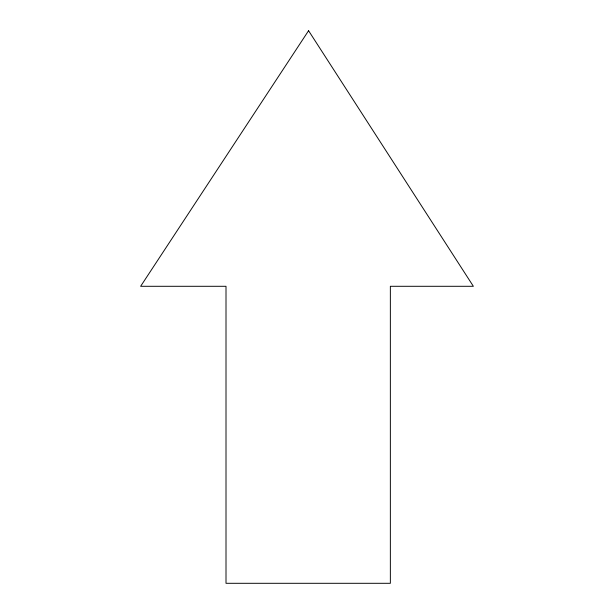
<?xml version="1.0" encoding="UTF-8"?>
<svg xmlns="http://www.w3.org/2000/svg" width="614" height="614" viewBox="0 0 614 614"><rect width="100%" height="100%" fill="white"/><g stroke="black" fill="none" stroke-linecap="round" stroke-linejoin="round"><path stroke-width="0.92" d="M308.573 30.7L140.637 286.293L226.006 286.293L226.006 583.3L390.358 583.3L390.358 286.293L473.363 286.293L308.573 30.7"/></g></svg>
